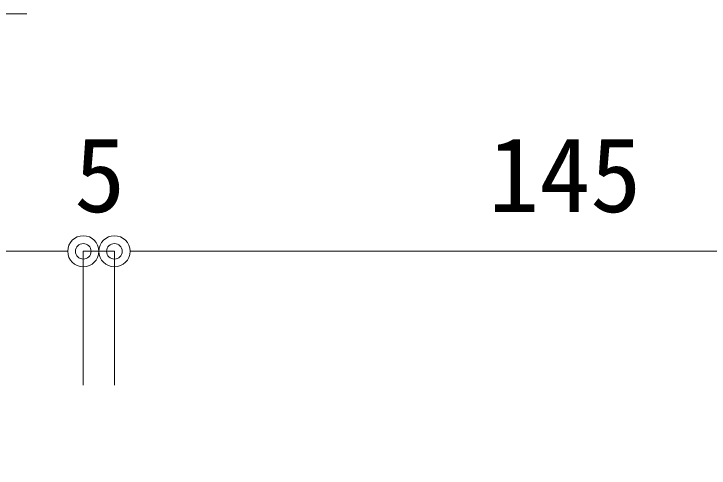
# Model space of a CAD drawing. Units: millimetres on the paper. Extents: x -401 to 401, y -279 to 279.
# Drawn here: x -137.72 to -115.41, y -91.85 to -77.26 of the extents above; entities that cross this region are included whole.
import ezdxf
from ezdxf.enums import TextEntityAlignment as Align

# ---------------------------------------------------------------- set-up
doc = ezdxf.new("R2010")
doc.units = ezdxf.units.MM
for name, color, linetype, lineweight in [('0-5_0-A11-寸法_詳細', 5, 'Continuous', 9), ('0-6_0', 7, 'Continuous', 9), ('0-7_A-B03-文字_書込_小', 7, 'Continuous', 9)]:
    doc.layers.add(name, color=color, linetype=linetype, lineweight=lineweight)
doc.styles.add('ＭＳ ゴシック', font='')
doc.styles.get('ＭＳ ゴシック').set_extended_font_data('MS Gothic')

# ---------------------------------------------------------------- blocks, each defined once
blk = doc.blocks.new('_Dot')
at = {"layer": '0-6_0'}
blk.add_line((-0.5, 0), (-1, 0), dxfattribs=at)
for radius in [0.5, 0.25]:
    blk.add_circle((0, 0), radius, dxfattribs=at)

msp = doc.modelspace()

# ---------------------------------------------------------------- linework, layer by layer
at = {"layer": '0-5_0-A11-寸法_詳細'}
for p, q in [((-163.497, -84.883), (-136.497, -84.883)), ((-136.497, -84.883), (-137.497, -84.883)), ((-135.497, -89.181), (-135.497, -84.883)), ((-135.497, -89.181), (-135.497, -84.883)), ((-135.497, -84.883), (-134.497, -84.883)), ((-134.497, -89.181), (-134.497, -84.883)), ((-134.497, -89.181), (-134.497, -84.883)), ((-133.497, -84.883), (-132.497, -84.883)), ((-133.497, -84.883), (-106.497, -84.883))]:
    msp.add_line(p, q, dxfattribs=at)
at = {"layer": '0-7_A-B03-文字_書込_小'}
msp.add_lwpolyline([(-206.916, -99.749), (-193.969, -77.257), (-137.313, -77.257)], dxfattribs=at)

# ---------------------------------------------------------------- block references
at = {"layer": '0-5_0-A11-寸法_詳細'}
msp.add_blockref('_Dot', (-135.497, -84.883), dxfattribs=at)
msp.add_blockref('_Dot', (-135.497, -84.883), dxfattribs=at)
at = {"layer": '0-5_0-A11-寸法_詳細', "rotation": 180}
msp.add_blockref('_Dot', (-134.497, -84.883), dxfattribs=at)
msp.add_blockref('_Dot', (-134.497, -84.883), dxfattribs=at)

# ---------------------------------------------------------------- texts
at = {"layer": '0-5_0-A11-寸法_詳細', "style": 'ＭＳ ゴシック'}
for s, p in [('5', (-135.784, -84.345)), ('145', (-122.498, -84.345))]:
    msp.add_text(s, height=2.405, dxfattribs=at).set_placement(p, align=Align.BOTTOM_LEFT)

doc.saveas('drawing.dxf')
